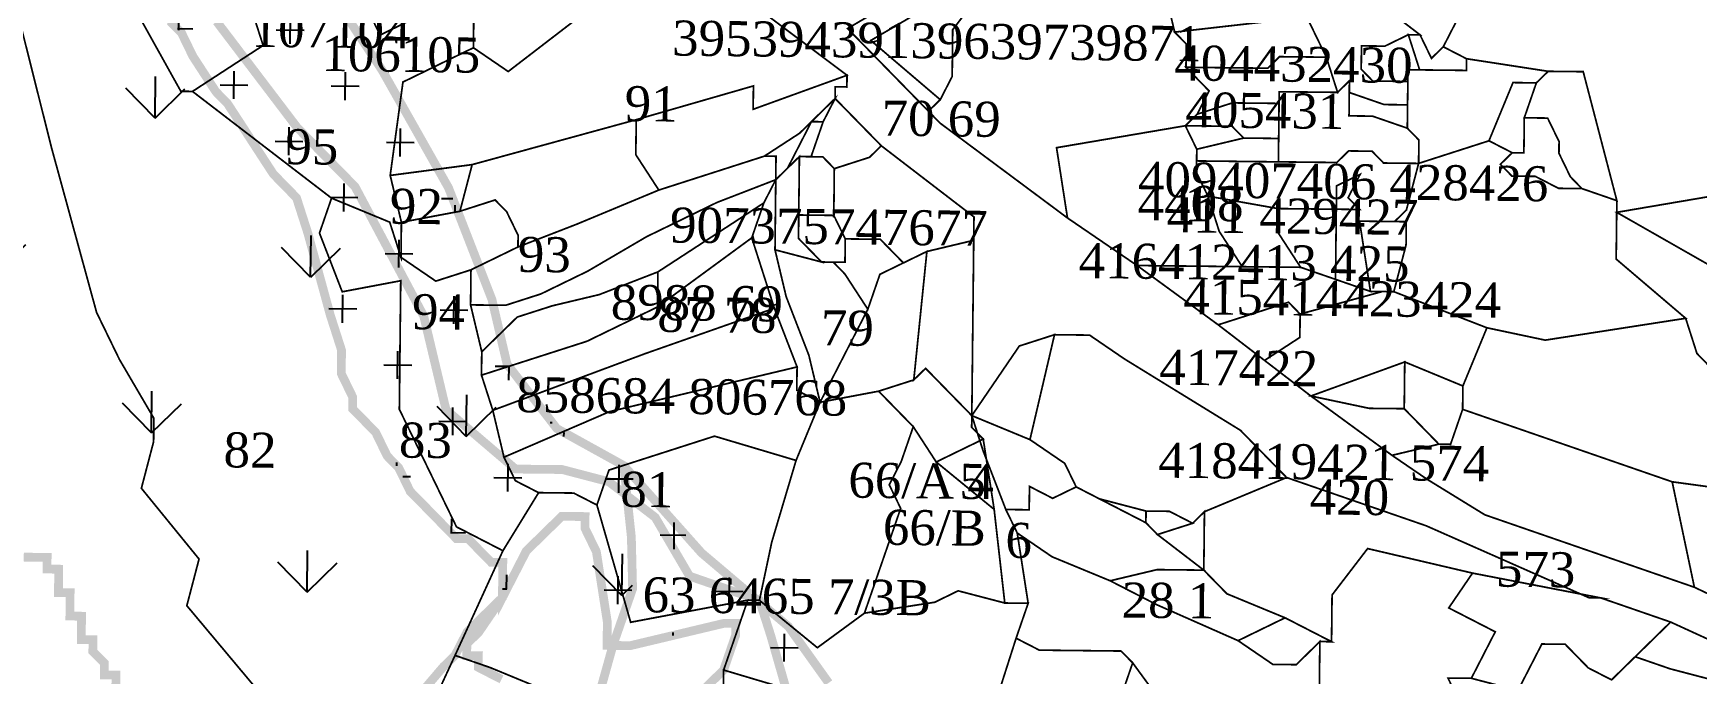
# Model space of a CAD drawing. Header units: metres. Extents: x 294533 to 301305, y 1963486 to 1977426.
# Drawn here: x 300050 to 300622, y 1967379 to 1967599 of the extents above; entities that cross this region are included whole.
import ezdxf

# ---------------------------------------------------------------- set-up
doc = ezdxf.new("R2010")
doc.units = ezdxf.units.M
for name, color, linetype in [('CRZ LINE FOR RIVER OR CREEK', 84, 'Continuous'), ('HAZARDS LINE', 1, 'Continuous'), ('HIGH TIDE LINE', 6, 'Continuous'), ('LOW TIDE LINE', 5, 'Continuous'), ('MANGROOVE', 112, 'Continuous'), ('NDZ-200M FROM CRZ', 30, 'Continuous'), ('SURVEY NO.', 7, 'Continuous'), ('SURVEY PLOT BOUNDARY', 35, 'Continuous')]:
    doc.layers.add(name, color=color, linetype=linetype)
doc.styles.get("Standard").update_dxf_attribs({"font": 'times.ttf'})

# ---------------------------------------------------------------- blocks, each defined once
blk = doc.blocks.new('45')
at = {"layer": 'MANGROOVE'}
h = blk.add_hatch(dxfattribs=at)
h.set_pattern_fill('GRASS', color=256, scale=3.014525, angle=-0.6324)
h.set_pattern_definition([(89.36762, (281684.086, 1962845.993), (-53.54155, 54.73668), [14.35667, -93.92815]), (44.3676, (281684.086, 1962845.99), (-53.54155, 54.73668), [14.35667, -62.21226]), (134.3676, (281684.086, 1962845.99), (-54.73668, -53.54155), [14.35667, -62.21226])])
h.paths.add_polyline_path([(299873.01, 1967926.57), (299899.32, 1967919.24), (299931.38, 1967910.85), (299953.29, 1967892.51), (299992.74, 1967825.75), (300014.27, 1967773.25), (300038.25, 1967760.93), (300078.08, 1967728.33), (300113.63, 1967671.66), (300169.78, 1967586.61), (300192.63, 1967546.17), (300207.57, 1967507.75), (300212.77, 1967485.53), (300229.9, 1967463.35), (300252.92, 1967450.62), (300255.53, 1967426.03), (300255.96, 1967408.27), (300249.18, 1967388.77), (300243.36, 1967367.93), (300236, 1967354.56), (300242.14, 1967342.1), (300280.66, 1967328.12), (300309.18, 1967315.06), (300328, 1967298.35), (300332.76, 1967278.06), (300335.23, 1967251.3), (300321.94, 1967201.15), (300299.18, 1967185.21), (300271.86, 1967180.84), (300215.44, 1967179.59), (300241.95, 1967154.58), (300256.81, 1967117.67), (300266.81, 1967092.33), (300260.63, 1967069.04), (300240.77, 1967048.09), (300216.5, 1967043.1), (300213.21, 1967043.45), (300166.47, 1967071.07), (300076.61, 1967175.81), (300040.48, 1967234.29), (299996.94, 1967295.07), (299945.31, 1967351.92), (299927.51, 1967370.7), (299905.39, 1967376.48), (299878.61, 1967367.88), (299861.78, 1967360.38), (299827, 1967356.74), (299791.4, 1967363.64), (299749.71, 1967379.6), (299728.32, 1967409.28), (299714.01, 1967463.18), (299712.46, 1967490.78), (299718.58, 1967511.79), (299724.33, 1967526.92), (299705.89, 1967542.62), (299701.48, 1967564.06), (299699.85, 1967588.4), (299718.55, 1967624.46), (299733.41, 1967635.66), (299755.33, 1967641.11), (299760.3, 1967641.05), (299752.55, 1967671.03), (299750.87, 1967715.38), (299750.53, 1967786.78), (299740.51, 1967845.22), (299734.62, 1967873.8), (299740.45, 1967896.67), (299756.45, 1967913.24), (299770.5, 1967921.14), (299817.5, 1967930.02), (299838.28, 1967929.79)])
at = {"layer": 'NDZ-200M FROM CRZ'}
h = blk.add_hatch(dxfattribs=at)
h.set_pattern_fill('CROSS', color=256, scale=3.014525, angle=-0.6324)
h.set_pattern_definition([(359.36762, (281684.086, 1962845.993), (19.352338, 18.929796), [9.571116, -28.71335]), (89.36762, (281688.818, 1962841.155), (-18.929796, 19.352338), [9.571116, -28.71335])])
h.paths.add_polyline_path([(299977.91, 1967391.76), (299930.04, 1967424.45), (299922, 1967424.54), (299909.99, 1967428.69), (299901.95, 1967428.78), (299897.93, 1967428.82), (299889.85, 1967424.89), (299861.73, 1967412.76), (299878.61, 1967367.88), (299905.39, 1967376.48), (299927.51, 1967370.7), (299945.31, 1967351.92), (299996.94, 1967295.07), (300040.48, 1967234.29), (300076.61, 1967175.81), (300166.47, 1967071.07), (300213.21, 1967043.45), (300255.36, 1967038.96), (300295.84, 1967023.42), (300337.62, 1967025.99), (300364.89, 1967030.47), (300390.11, 1967047.52), (300412.41, 1967065.37), (300439.87, 1967058.42), (300472.47, 1967044.61), (300541.73, 1967014.43), (300572.51, 1967008.32), (300592.77, 1967019.16), (300614.36, 1967030.95), (300661.8, 1967082.72), (300682.75, 1967107.3), (300689.04, 1967133.22), (300713.49, 1967154.22), (300727.1, 1967172.54), (300731.26, 1967185.29), (300723.32, 1967194.59), (300705.24, 1967194.79), (300670.94, 1967183.11), (300642.63, 1967167.35), (300622.14, 1967131.39), (300601.69, 1967099.46), (300571.28, 1967075.67), (300565.26, 1967075.74), (300553.29, 1967083.91), (300541.42, 1967102.83), (300526.98, 1967115.78), (300499.52, 1967128.73), (300472.41, 1967132.73), (300429.35, 1967143.57), (300389.36, 1967162.1), (300361.45, 1967182.51), (300360.97, 1967188.48), (300355.88, 1967210.57), (300343.88, 1967228.93), (300333.87, 1967232.84), (300333.98, 1967243.11), (300338.43, 1967272.23), (300334.56, 1967295.36), (300326.7, 1967311.53), (300319.77, 1967322.68), (300318.97, 1967339.76), (300323.39, 1967375.89), (300309.55, 1967395.28), (300279.67, 1967420.59), (300252.92, 1967450.62), (300229.9, 1967463.35), (300212.77, 1967485.53), (300207.57, 1967507.75), (300192.63, 1967546.17), (300169.78, 1967586.61), (300169.46, 1967587.09), (300113.63, 1967671.66), (300078.08, 1967728.33), (300038.25, 1967760.93), (300014.27, 1967773.25), (299992.74, 1967825.75), (299953.29, 1967892.51), (299931.38, 1967910.85), (299899.32, 1967919.24), (299869.27, 1967927.61), (299831.22, 1967940.09), (299817.36, 1967958.33), (299794.97, 1967989.18), (299761.76, 1968019.25), (299727.89, 1968045.75), (299675.78, 1968058.39), (299691.41, 1968018.01), (299699.27, 1968001.85), (299711.28, 1967997.69), (299719.27, 1967993.59), (299743.17, 1967973.22), (299759.02, 1967952.95), (299762.95, 1967944.86), (299762.9, 1967940.85), (299766.88, 1967936.78), (299770.9, 1967936.74), (299774.87, 1967932.67), (299774.83, 1967928.65), (299778.8, 1967924.59), (299778.71, 1967916.55), (299782.73, 1967916.51), (299782.69, 1967912.49), (299786.66, 1967908.42), (299790.64, 1967904.36), (299794.61, 1967900.3), (299798.63, 1967900.25), (299806.62, 1967896.14), (299810.6, 1967892.08), (299818.64, 1967891.99), (299822.65, 1967891.95), (299830.69, 1967891.86), (299834.71, 1967891.81), (299838.69, 1967887.75), (299842.7, 1967887.71), (299846.68, 1967883.64), (299850.65, 1967879.58), (299854.63, 1967875.51), (299854.58, 1967871.49), (299866.6, 1967867.34), (299878.61, 1967863.19), (299890.66, 1967863.06), (299902.81, 1967870.96), (299906.78, 1967866.9), (299910.8, 1967866.85), (299914.78, 1967862.79), (299914.73, 1967858.77), (299918.66, 1967850.69), (299926.43, 1967826.48), (299930.41, 1967822.42), (299938.36, 1967814.29), (299942.29, 1967806.21), (299950.28, 1967802.1), (299954.21, 1967794.02), (299958.1, 1967781.91), (299962.07, 1967777.85), (299961.98, 1967769.81), (299965.96, 1967765.75), (299965.82, 1967753.69), (299969.8, 1967749.62), (299973.73, 1967741.54), (299977.7, 1967737.48), (299977.66, 1967733.46), (299981.68, 1967733.41), (299985.65, 1967729.35), (299993.64, 1967725.24), (299997.66, 1967725.2), (300005.66, 1967721.09), (300009.68, 1967721.04), (300017.67, 1967716.94), (300021.6, 1967708.85), (300029.64, 1967708.76), (300033.57, 1967700.68), (300037.54, 1967696.62), (300041.52, 1967692.55), (300045.53, 1967692.51), (300053.44, 1967680.36), (300084.88, 1967615.7), (300092.78, 1967603.55), (300096.8, 1967603.5), (300100.78, 1967599.44), (300104.71, 1967591.36), (300112.61, 1967579.21), (300116.59, 1967575.15), (300132.4, 1967550.85), (300138.55, 1967544.56), (300140.34, 1967542.72), (300144.23, 1967530.62), (300151.96, 1967502.4), (300155.84, 1967490.29), (300155.75, 1967482.26), (300159.68, 1967474.17), (300159.64, 1967470.15), (300163.61, 1967466.09), (300167.59, 1967462.03), (300171.52, 1967453.94), (300175.49, 1967449.88), (300179.42, 1967441.79), (300183.4, 1967437.73), (300187.37, 1967433.67), (300191.35, 1967429.6), (300195.32, 1967425.54), (300199.34, 1967425.5), (300207.29, 1967417.37), (300211.31, 1967417.32), (300211.26, 1967413.3), (300211.18, 1967405.26), (300219.39, 1967421.25), (300227.52, 1967429.2), (300231.58, 1967433.18), (300235.6, 1967433.13), (300239.62, 1967433.09), (300239.57, 1967429.07), (300243.5, 1967420.99), (300247.26, 1967396.83), (300247.21, 1967392.81), (300247.17, 1967388.79), (300251.19, 1967388.74), (300255.2, 1967388.7), (300271.32, 1967392.54), (300287.44, 1967396.38), (300291.46, 1967396.34), (300291.42, 1967392.32), (300287.27, 1967380.31), (300279.14, 1967372.35), (300275.08, 1967368.38), (300275.03, 1967364.36), (300279.05, 1967364.32), (300283.07, 1967364.27), (300283.03, 1967360.25), (300278.87, 1967348.24), (300282.63, 1967324.08), (300290.31, 1967291.83), (300290.22, 1967283.79), (300290.18, 1967279.77), (300290, 1967263.7), (300285.8, 1967247.66), (300281.61, 1967231.63), (300281.56, 1967227.61), (300285.58, 1967227.57), (300289.56, 1967223.5), (300305.5, 1967211.27), (300325.46, 1967198.99), (300321.35, 1967190.99), (300325.33, 1967186.93), (300329.3, 1967182.86), (300325.28, 1967182.91), (300325.24, 1967178.89), (300325.19, 1967174.87), (300325.15, 1967170.85), (300329.12, 1967166.79), (300329.03, 1967158.75), (300328.99, 1967154.73), (300332.96, 1967150.66), (300332.92, 1967146.64), (300336.89, 1967142.58), (300340.87, 1967138.52), (300356.81, 1967126.28), (300360.74, 1967118.2), (300372.71, 1967110.03), (300376.73, 1967109.98), (300384.76, 1967109.89), (300392.85, 1967113.82), (300396.91, 1967117.8), (300404.95, 1967117.71), (300417, 1967117.58), (300425.04, 1967117.49), (300441.12, 1967117.31), (300457.15, 1967113.11), (300473.13, 1967104.9), (300485.19, 1967104.76), (300497.2, 1967100.61), (300509.21, 1967096.46), (300513.19, 1967092.4), (300521.23, 1967092.31), (300521.18, 1967088.29), (300529.09, 1967076.14), (300533.11, 1967076.1), (300537.08, 1967072.03), (300541.05, 1967067.97), (300541.01, 1967063.95), (300540.97, 1967059.93), (300544.94, 1967055.87), (300548.96, 1967055.82), (300552.93, 1967051.76), (300564.99, 1967051.62), (300569.05, 1967055.6), (300573.07, 1967055.55), (300581.15, 1967059.49), (300593.3, 1967067.39), (300605.49, 1967079.32), (300613.66, 1967091.29), (300621.79, 1967099.24), (300629.87, 1967103.17), (300629.91, 1967107.19), (300638.08, 1967119.16), (300646.3, 1967135.15), (300650.41, 1967143.14), (300654.51, 1967151.13), (300666.7, 1967163.06), (300682.91, 1967174.94), (300695.01, 1967178.83), (300699.08, 1967182.8), (300715.2, 1967186.64), (300719.21, 1967186.6), (300723.19, 1967182.54), (300723.14, 1967178.52), (300719.08, 1967174.54), (300690.82, 1967162.79), (300674.61, 1967150.91), (300666.35, 1967130.9), (300658.13, 1967114.92), (300654.03, 1967106.92), (300649.96, 1967102.95), (300645.9, 1967098.97), (300641.84, 1967095), (300621.48, 1967071.1), (300617.41, 1967067.13), (300613.35, 1967063.15), (300609.24, 1967055.16), (300601.16, 1967051.22), (300593.03, 1967043.27), (300584.95, 1967039.34), (300580.89, 1967035.37), (300572.85, 1967035.46), (300568.79, 1967031.48), (300564.72, 1967027.51), (300560.71, 1967027.55), (300556.73, 1967031.62), (300548.69, 1967031.7), (300544.72, 1967035.77), (300536.73, 1967039.88), (300532.71, 1967039.92), (300524.76, 1967048.05), (300520.83, 1967056.13), (300512.88, 1967064.26), (300496.85, 1967068.46), (300488.85, 1967072.56), (300472.82, 1967076.76), (300464.83, 1967080.87), (300452.82, 1967085.02), (300444.82, 1967089.13), (300440.85, 1967093.19), (300436.83, 1967093.24), (300428.79, 1967093.33), (300420.76, 1967093.42), (300416.74, 1967093.46), (300412.72, 1967093.5), (300408.7, 1967093.55), (300400.66, 1967093.64), (300396.6, 1967089.66), (300392.58, 1967089.71), (300388.52, 1967085.73), (300384.45, 1967081.76), (300380.44, 1967081.8), (300376.42, 1967081.84), (300352.26, 1967078.09), (300336.14, 1967074.25), (300324.08, 1967074.38), (300311.98, 1967070.5), (300303.94, 1967070.59), (300299.88, 1967066.61), (300291.89, 1967070.72), (300287.87, 1967070.76), (300279.83, 1967070.85), (300275.81, 1967070.9), (300271.84, 1967074.96), (300255.76, 1967075.14), (300243.71, 1967075.27), (300235.67, 1967075.36), (300227.63, 1967075.45), (300223.61, 1967075.49), (300219.59, 1967075.54), (300219.64, 1967079.56), (300223.66, 1967079.51), (300227.72, 1967083.49), (300219.73, 1967087.59), (300219.68, 1967083.57), (300211.69, 1967087.68), (300207.71, 1967091.75), (300207.76, 1967095.77), (300203.74, 1967095.81), (300203.78, 1967099.83), (300152.07, 1967148.64), (300148.1, 1967152.7), (300132.29, 1967177), (300128.36, 1967185.08), (300116.48, 1967201.29), (300116.52, 1967205.31), (300116.57, 1967209.33), (300112.55, 1967209.38), (300092.85, 1967245.77), (300092.9, 1967249.79), (300088.88, 1967249.84), (300084.91, 1967253.9), (300080.98, 1967261.98), (300077.05, 1967270.07), (300065.17, 1967286.28), (300065.21, 1967290.3), (300057.31, 1967302.44), (300053.33, 1967306.51), (300041.45, 1967322.72), (300033.55, 1967334.87), (299997.78, 1967371.44)])
at = {"layer": 'CRZ LINE FOR RIVER OR CREEK', "ltscale": 0.1, "const_width": 3.01, "flags": 128}
blk.add_lwpolyline([(300113.63, 1967671.66), (300169.78, 1967586.61), (300192.63, 1967546.17), (300207.57, 1967507.75), (300212.77, 1967485.53), (300229.9, 1967463.35), (300252.92, 1967450.62), (300279.67, 1967420.59), (300309.55, 1967395.28), (300323.39, 1967375.89)], dxfattribs=at)
at = {"layer": 'HAZARDS LINE', "const_width": 3.01}
blk.add_lwpolyline([(300112.88, 1967603.33), (300140.61, 1967566.84), (300160.48, 1967546.52), (300184.11, 1967502.04), (300191.79, 1967469.8), (300215.68, 1967449.43), (300231.76, 1967449.26), (300247.79, 1967445.06), (300263.73, 1967432.82), (300275.56, 1967412.59), (300299.59, 1967404.29), (300303.47, 1967392.19), (300315.09, 1967351.86), (300330.85, 1967323.54), (300346.84, 1967315.33), (300394.93, 1967302.74), (300454.9, 1967273.94), (300474.6, 1967237.54), (300474.29, 1967209.4), (300506.22, 1967188.95), (300554.53, 1967196.46), (300594.72, 1967196.01), (300626.78, 1967187.62)], dxfattribs=at)
at = {"layer": 'HIGH TIDE LINE', "const_width": 3.01}
for points in [[(300279.14, 1967372.35), (300287.27, 1967380.31), (300291.42, 1967392.32), (300291.46, 1967396.34), (300287.44, 1967396.38), (300271.32, 1967392.54), (300255.2, 1967388.7), (300251.19, 1967388.74), (300247.17, 1967388.79), (300247.21, 1967392.81), (300247.26, 1967396.83), (300243.5, 1967420.99), (300239.57, 1967429.07), (300239.62, 1967433.09), (300235.6, 1967433.13), (300231.58, 1967433.18), (300227.52, 1967429.2), (300219.39, 1967421.25), (300211.18, 1967405.26), (300203, 1967393.29), (300198.94, 1967389.32), (300198.9, 1967385.3), (300202.92, 1967385.26), (300202.87, 1967381.24), (300210.86, 1967377.13)], [(300170.45, 1967357.47), (300190.81, 1967381.37), (300194.88, 1967385.34), (300198.99, 1967393.34), (300207.11, 1967401.29), (300211.18, 1967405.26), (300211.26, 1967413.3), (300211.31, 1967417.32), (300207.29, 1967417.37), (300199.34, 1967425.5), (300195.32, 1967425.54), (300191.35, 1967429.6), (300187.37, 1967433.67), (300183.4, 1967437.73), (300179.42, 1967441.79), (300175.49, 1967449.88), (300171.52, 1967453.94), (300167.59, 1967462.03), (300163.61, 1967466.09), (300159.64, 1967470.15), (300159.68, 1967474.17), (300155.75, 1967482.26), (300155.84, 1967490.29), (300151.96, 1967502.4), (300144.23, 1967530.62), (300140.34, 1967542.72), (300132.4, 1967550.85), (300116.59, 1967575.15), (300112.61, 1967579.21), (300104.71, 1967591.36), (300100.78, 1967599.44), (300096.8, 1967603.5)]]:
    blk.add_lwpolyline(points, dxfattribs=at)
at = {"layer": 'LOW TIDE LINE', "lineweight": 18, "const_width": 3.01}
blk.add_lwpolyline([(300078.2, 1967374.57), (300078.24, 1967378.59), (300074.22, 1967378.64), (300074.27, 1967382.66), (300070.29, 1967386.72), (300070.34, 1967390.74), (300066.32, 1967390.78), (300066.36, 1967394.8), (300066.41, 1967398.82), (300062.39, 1967398.87), (300062.43, 1967402.89), (300062.48, 1967406.91), (300058.46, 1967406.95), (300058.5, 1967410.97), (300058.55, 1967414.99), (300054.53, 1967415.03), (300054.57, 1967419.05), (300050.56, 1967419.1), (300046.54, 1967419.14)], dxfattribs=at)
at = {"layer": 'MANGROOVE', "const_width": 3.01, "flags": 128}
blk.add_lwpolyline([(300113.63, 1967671.66), (300169.78, 1967586.61), (300192.63, 1967546.17), (300207.57, 1967507.75), (300212.77, 1967485.53), (300229.9, 1967463.35), (300252.92, 1967450.62), (300255.53, 1967426.03), (300255.96, 1967408.27), (300249.18, 1967388.77), (300243.36, 1967367.93)], dxfattribs=at)
at = {"layer": 'NDZ-200M FROM CRZ', "const_width": 3.01, "flags": 128}
for points in [[(300323.39, 1967375.89), (300309.55, 1967395.28), (300279.67, 1967420.59), (300252.92, 1967450.62), (300229.9, 1967463.35), (300212.77, 1967485.53), (300207.57, 1967507.75), (300192.63, 1967546.17), (300169.78, 1967586.61), (300169.46, 1967587.09), (300113.63, 1967671.66)], [(300096.8, 1967603.5), (300100.78, 1967599.44), (300104.71, 1967591.36), (300112.61, 1967579.21), (300116.59, 1967575.15), (300132.4, 1967550.85), (300138.55, 1967544.56), (300140.34, 1967542.72), (300144.23, 1967530.62), (300151.96, 1967502.4), (300155.84, 1967490.29), (300155.75, 1967482.26), (300159.68, 1967474.17), (300159.64, 1967470.15), (300163.61, 1967466.09), (300167.59, 1967462.03), (300171.52, 1967453.94), (300175.49, 1967449.88), (300179.42, 1967441.79), (300183.4, 1967437.73), (300187.37, 1967433.67), (300191.35, 1967429.6), (300195.32, 1967425.54), (300199.34, 1967425.5), (300207.29, 1967417.37), (300211.31, 1967417.32), (300211.26, 1967413.3), (300211.18, 1967405.26), (300219.39, 1967421.25), (300227.52, 1967429.2), (300231.58, 1967433.18), (300235.6, 1967433.13), (300239.62, 1967433.09), (300239.57, 1967429.07), (300243.5, 1967420.99), (300247.26, 1967396.83), (300247.21, 1967392.81), (300247.17, 1967388.79), (300251.19, 1967388.74), (300255.2, 1967388.7), (300271.32, 1967392.54), (300287.44, 1967396.38), (300291.46, 1967396.34), (300291.42, 1967392.32), (300287.27, 1967380.31), (300279.14, 1967372.35)]]:
    blk.add_lwpolyline(points, dxfattribs=at)
at = {"layer": 'SURVEY PLOT BOUNDARY', "lineweight": 18, "const_width": 0.603}
for points in [[(300329.89, 1967600.93), (300357.72, 1967572.49), (300361.69, 1967568.42), (300405.54, 1967535.78), (300429.48, 1967519.43), (300457.39, 1967499.03), (300473.33, 1967486.79), (300489.27, 1967474.55), (300517.18, 1967454.15), (300529.15, 1967445.97), (300549.11, 1967433.69), (300621.18, 1967408.78), (300673.16, 1967384.09)], [(300649, 1967380.33), (300613.01, 1967396.81), (300588.99, 1967405.11), (300584.97, 1967405.16), (300528.97, 1967429.9), (300480.92, 1967446.51), (300465.03, 1967462.76), (300425.1, 1967487.32), (300413.14, 1967495.49), (300401.08, 1967495.63), (300388.98, 1967491.74), (300372.64, 1967467.8), (300372.86, 1967487.9), (300372.9, 1967491.92), (300373.17, 1967516.04), (300373.3, 1967528.09), (300373.39, 1967536.13), (300341.51, 1967560.6), (300325.61, 1967576.86), (300325.65, 1967580.88), (300329.67, 1967580.83), (300329.72, 1967584.85), (300269.92, 1967629.73)], [(300036.88, 1967636.33), (300056.13, 1967559.73), (300071.58, 1967503.28), (300079.44, 1967487.12), (300091.28, 1967466.89), (300091.19, 1967458.85), (300086.99, 1967442.81), (300106.82, 1967418.48), (300102.62, 1967402.44), (300126.42, 1967374.04)], [(300638.77, 1967545.26), (300594.47, 1967537.71), (300594.52, 1967541.73), (300582.95, 1967586.08), (300570.89, 1967586.21), (300542.8, 1967590.54), (300534.81, 1967594.65), (300538.92, 1967602.64), (300551.2, 1967622.61), (300567.72, 1967662.63), (300591.92, 1967670.4), (300584.28, 1967706.66), (300632.5, 1967706.13)], [(300084.79, 1967607.66), (300100.56, 1967579.34), (300104.57, 1967579.3), (300152.4, 1967542.59), (300148.25, 1967530.58), (300156.07, 1967510.39), (300176.2, 1967514.19), (300175.72, 1967469.98), (300195.37, 1967429.56), (300203.36, 1967425.45), (300211.35, 1967421.34), (300194.88, 1967385.34), (300157.82, 1967305.35), (300130.04, 1967337.82), (300126.42, 1967374.04), (300102.62, 1967402.44), (300106.82, 1967418.48), (300086.99, 1967442.81), (300091.19, 1967458.85), (300091.28, 1967466.89), (300079.44, 1967487.12), (300071.58, 1967503.28), (300056.13, 1967559.73), (300036.88, 1967636.33)]]:
    blk.add_lwpolyline(points, dxfattribs=at)
for points in [[(300069.51, 1967680.18), (300113.9, 1967695.77), (300121.8, 1967683.63), (300137.52, 1967651.29), (300153.69, 1967659.16), (300153.73, 1967663.18), (300157.62, 1967651.07), (300141.45, 1967643.21), (300145.3, 1967627.09), (300145.21, 1967619.05), (300124.98, 1967607.21), (300128.87, 1967595.11), (300104.57, 1967579.3), (300100.56, 1967579.34), (300084.79, 1967607.66), (300065.1, 1967644.05), (300061.3, 1967664.2), (300065.45, 1967676.21)], [(300567.72, 1967662.63), (300551.2, 1967622.61), (300538.92, 1967602.64), (300534.81, 1967594.65), (300530.75, 1967590.67), (300526.82, 1967598.76), (300510.87, 1967610.99), (300519.05, 1967622.96), (300503.19, 1967643.24), (300499.26, 1967651.32), (300499.31, 1967655.34), (300499.53, 1967675.44), (300519.53, 1967667.18), (300539.54, 1967658.92)], [(300269.92, 1967629.73), (300213.17, 1967586.14), (300201.2, 1967594.31), (300201.43, 1967614.41), (300201.51, 1967622.45), (300197.58, 1967630.53), (300193.65, 1967638.61), (300201.74, 1967642.55), (300209.82, 1967646.48), (300234.06, 1967658.27)], [(300486.89, 1967623.32), (300503.19, 1967643.24), (300519.05, 1967622.96), (300510.87, 1967610.99), (300526.82, 1967598.76), (300522.8, 1967598.8), (300514.72, 1967594.87), (300506.68, 1967594.96), (300506.63, 1967590.94), (300506.59, 1967586.92), (300510.56, 1967582.86), (300522.62, 1967582.72), (300522.67, 1967586.74), (300522.53, 1967574.69), (300514.49, 1967574.77), (300502.48, 1967578.93), (300502.53, 1967582.95), (300498.46, 1967578.97), (300494.58, 1967591.07), (300486.72, 1967607.24), (300494.8, 1967611.17)], [(300177.4, 1967622.71), (300181.33, 1967614.63), (300181.29, 1967610.61), (300185.26, 1967606.55), (300169.1, 1967598.69), (300165.17, 1967606.77), (300165.3, 1967618.83), (300161.41, 1967630.93), (300173.38, 1967622.76)], [(300269.92, 1967629.73), (300329.72, 1967584.85), (300297.43, 1967573.15), (300297.52, 1967581.19), (300257.2, 1967569.57), (300200.76, 1967554.12), (300172.58, 1967550.41), (300176.96, 1967582.52), (300201.2, 1967594.31), (300213.17, 1967586.14)], [(300181.29, 1967610.61), (300201.43, 1967614.41), (300201.2, 1967594.31), (300176.96, 1967582.52), (300172.58, 1967550.41), (300176.43, 1967534.29), (300176.29, 1967522.23), (300172.41, 1967534.33), (300152.4, 1967542.59), (300104.57, 1967579.3), (300128.87, 1967595.11), (300124.98, 1967607.21), (300145.21, 1967619.05), (300149.18, 1967614.99), (300157.31, 1967622.94), (300165.21, 1967610.79), (300165.17, 1967606.77), (300169.1, 1967598.69), (300185.26, 1967606.55)], [(300438.58, 1967615.81), (300442.42, 1967599.69), (300446.4, 1967595.63), (300446.31, 1967587.59), (300454.26, 1967579.46), (300450.15, 1967571.46), (300446.09, 1967567.49), (300401.79, 1967559.94), (300405.54, 1967535.78), (300361.69, 1967568.42), (300357.72, 1967572.49), (300361.78, 1967576.46), (300365.89, 1967584.45), (300365.98, 1967592.49), (300366.06, 1967600.53), (300378.3, 1967616.48), (300386.29, 1967612.37), (300394.28, 1967608.26), (300426.57, 1967619.96)], [(300378.3, 1967616.48), (300366.06, 1967600.53), (300365.98, 1967592.49), (300365.89, 1967584.45), (300361.78, 1967576.46), (300337.89, 1967596.82), (300358.12, 1967608.66), (300362.13, 1967608.62)], [(300361.78, 1967576.46), (300357.72, 1967572.49), (300329.89, 1967600.93), (300350.12, 1967612.77), (300358.12, 1967608.66), (300337.89, 1967596.82)], [(300442.42, 1967599.69), (300474.62, 1967603.35), (300486.72, 1967607.24), (300494.58, 1967591.07), (300478.5, 1967591.25), (300474.44, 1967587.28), (300446.31, 1967587.59), (300446.4, 1967595.63)], [(300522.8, 1967598.8), (300526.68, 1967586.7), (300522.67, 1967586.74), (300522.62, 1967582.72), (300510.56, 1967582.86), (300506.59, 1967586.92), (300506.63, 1967590.94), (300506.68, 1967594.96), (300514.72, 1967594.87)], [(300522.8, 1967598.8), (300526.82, 1967598.76), (300530.75, 1967590.67), (300534.81, 1967594.65), (300542.8, 1967590.54), (300542.76, 1967586.52), (300526.68, 1967586.7)], [(300446.31, 1967587.59), (300474.44, 1967587.28), (300478.5, 1967591.25), (300494.58, 1967591.07), (300498.46, 1967578.97), (300478.37, 1967579.19), (300478.32, 1967575.17), (300462.25, 1967575.35), (300450.15, 1967571.46), (300454.26, 1967579.46)], [(300570.89, 1967586.21), (300566.83, 1967582.24), (300558.79, 1967582.33), (300550.53, 1967562.32), (300526.33, 1967554.54), (300526.42, 1967562.58), (300522.44, 1967566.65), (300522.53, 1967574.69), (300522.67, 1967586.74), (300526.68, 1967586.7), (300542.76, 1967586.52), (300542.8, 1967590.54)], [(300325.61, 1967576.86), (300313.42, 1967564.93), (300301.27, 1967557.03), (300289.17, 1967553.14), (300264.97, 1967545.37), (300257.07, 1967557.52), (300257.2, 1967569.57), (300297.52, 1967581.19), (300297.43, 1967573.15), (300329.72, 1967584.85), (300329.67, 1967580.83), (300325.65, 1967580.88)], [(300566.83, 1967582.24), (300570.89, 1967586.21), (300582.95, 1967586.08), (300594.52, 1967541.73), (300582.5, 1967545.88), (300578.53, 1967549.95), (300574.6, 1967558.03), (300574.64, 1967562.05), (300570.71, 1967570.13), (300562.68, 1967570.22)], [(300498.46, 1967578.97), (300502.53, 1967582.95), (300502.48, 1967578.93), (300502.39, 1967570.89), (300510.43, 1967570.8), (300522.44, 1967566.65), (300526.42, 1967562.58), (300526.33, 1967554.54), (300514.27, 1967554.68), (300510.3, 1967558.74), (300502.26, 1967558.83), (300498.2, 1967554.85), (300478.1, 1967555.08), (300478.19, 1967563.12), (300478.24, 1967567.13), (300478.32, 1967575.17), (300478.37, 1967579.19)], [(300502.48, 1967578.93), (300514.49, 1967574.77), (300522.53, 1967574.69), (300522.44, 1967566.65), (300510.43, 1967570.8), (300502.39, 1967570.89)], [(300562.68, 1967570.22), (300562.54, 1967558.16), (300558.52, 1967558.21), (300550.53, 1967562.32), (300558.79, 1967582.33), (300566.83, 1967582.24)], [(300316.6, 1967488.52), (300320.44, 1967472.4), (300312.44, 1967476.51), (300312.53, 1967484.54), (300304.72, 1967504.73), (300296.95, 1967528.94), (300301.1, 1967540.95), (300305.21, 1967548.94), (300305.29, 1967556.98), (300301.27, 1967557.03), (300313.42, 1967564.93), (300325.61, 1967576.86), (300317.48, 1967568.91), (300313.38, 1967560.91), (300309.27, 1967552.92), (300305.21, 1967548.94), (300304.94, 1967524.83), (300308.78, 1967508.71)], [(300321.5, 1967568.86), (300317.48, 1967568.91), (300325.61, 1967576.86)], [(300337.44, 1967556.63), (300325.34, 1967552.74), (300321.37, 1967556.81), (300317.35, 1967556.85), (300321.5, 1967568.86), (300325.61, 1967576.86), (300341.51, 1967560.6)], [(300462.25, 1967575.35), (300462.16, 1967567.31), (300446.09, 1967567.49), (300450.15, 1967571.46)], [(300478.32, 1967575.17), (300478.24, 1967567.13), (300478.19, 1967563.12), (300466.14, 1967563.25), (300462.16, 1967567.31), (300462.25, 1967575.35)], [(300264.97, 1967545.37), (300236.71, 1967533.62), (300216.52, 1967525.8), (300216.57, 1967529.82), (300212.64, 1967537.91), (300208.66, 1967541.97), (300196.56, 1967538.08), (300200.76, 1967554.12), (300257.2, 1967569.57), (300257.07, 1967557.52)], [(300313.38, 1967560.91), (300317.48, 1967568.91), (300321.5, 1967568.86), (300317.35, 1967556.85), (300313.33, 1967556.9), (300305.21, 1967548.94), (300309.27, 1967552.92)], [(300465.65, 1967519.03), (300429.48, 1967519.43), (300405.54, 1967535.78), (300401.79, 1967559.94), (300446.09, 1967567.49), (300450.02, 1967559.41), (300449.97, 1967555.39), (300449.93, 1967551.37), (300453.86, 1967543.28), (300457.74, 1967531.18)], [(300446.09, 1967567.49), (300462.16, 1967567.31), (300466.14, 1967563.25), (300450.02, 1967559.41)], [(300558.52, 1967558.21), (300562.54, 1967558.16), (300562.68, 1967570.22), (300570.71, 1967570.13), (300574.64, 1967562.05), (300574.6, 1967558.03), (300578.53, 1967549.95), (300582.5, 1967545.88), (300574.47, 1967545.97), (300566.47, 1967550.08), (300558.44, 1967550.17), (300554.46, 1967554.23)], [(300767.19, 1967527.77), (300763, 1967511.73), (300758.84, 1967499.72), (300750.54, 1967475.69), (300682.49, 1967500.56), (300630.42, 1967517.22), (300594.47, 1967537.71), (300638.77, 1967545.26), (300683.06, 1967552.81), (300691.28, 1967568.8), (300727.09, 1967536.25)], [(300466.14, 1967563.25), (300478.19, 1967563.12), (300478.1, 1967555.08), (300449.97, 1967555.39), (300450.02, 1967559.41)], [(300550.53, 1967562.32), (300558.52, 1967558.21), (300554.46, 1967554.23), (300558.44, 1967550.17), (300566.47, 1967550.08), (300574.47, 1967545.97), (300582.5, 1967545.88), (300594.52, 1967541.73), (300594.47, 1967537.71), (300594.29, 1967521.63), (300618.19, 1967501.27), (300569.87, 1967493.76), (300549.82, 1967498.01), (300517.8, 1967510.42), (300522, 1967526.45), (300522.09, 1967534.49), (300518.07, 1967534.54), (300522.13, 1967538.51), (300526.33, 1967554.54)], [(300212.28, 1967505.75), (300200.23, 1967505.88), (300200.36, 1967517.94), (300216.52, 1967525.8), (300236.71, 1967533.62), (300264.97, 1967545.37), (300289.17, 1967553.14), (300301.27, 1967557.03), (300305.29, 1967556.98), (300305.21, 1967548.94), (300285.02, 1967541.13), (300260.78, 1967529.34), (300240.55, 1967517.5), (300224.39, 1967509.64)], [(300305.21, 1967548.94), (300313.33, 1967556.9), (300313.24, 1967548.86), (300313.11, 1967536.8), (300313.02, 1967528.76), (300320.97, 1967520.63), (300304.94, 1967524.83)], [(300313.33, 1967556.9), (300317.35, 1967556.85), (300321.37, 1967556.81), (300325.34, 1967552.74), (300325.17, 1967536.66), (300313.11, 1967536.8), (300313.24, 1967548.86)], [(300373.39, 1967536.13), (300373.3, 1967528.09), (300357.18, 1967524.25), (300349.1, 1967520.32), (300341.15, 1967528.45), (300329.1, 1967528.58), (300325.17, 1967536.66), (300325.34, 1967552.74), (300337.44, 1967556.63), (300341.51, 1967560.6)], [(300478.1, 1967555.08), (300498.2, 1967554.85), (300502.26, 1967558.83), (300510.3, 1967558.74), (300514.27, 1967554.68), (300526.33, 1967554.54), (300522.13, 1967538.51), (300518.07, 1967534.54), (300506.01, 1967534.67), (300509.77, 1967510.51), (300497.75, 1967514.66), (300498.02, 1967538.78), (300506.06, 1967538.69), (300502.08, 1967542.75), (300506.19, 1967550.75), (300498.11, 1967546.82), (300498.02, 1967538.78), (300477.93, 1967539), (300453.86, 1967543.28), (300449.93, 1967551.37), (300449.97, 1967555.39)], [(300172.58, 1967550.41), (300200.76, 1967554.12), (300196.56, 1967538.08), (300176.43, 1967534.29)], [(300498.02, 1967538.78), (300498.11, 1967546.82), (300506.19, 1967550.75), (300502.08, 1967542.75), (300506.06, 1967538.69)], [(300301.1, 1967540.95), (300264.66, 1967517.23), (300244.48, 1967509.42), (300228.36, 1967505.57), (300216.26, 1967501.69), (300204.07, 1967489.76), (300200.23, 1967505.88), (300212.28, 1967505.75), (300224.39, 1967509.64), (300240.55, 1967517.5), (300260.78, 1967529.34), (300285.02, 1967541.13), (300305.21, 1967548.94)], [(300200.36, 1967517.94), (300200.23, 1967505.88), (300204.07, 1967489.76), (300203.98, 1967481.72), (300207.87, 1967469.62), (300211.71, 1967453.5), (300215.64, 1967445.41), (300223.63, 1967441.31), (300211.35, 1967421.34), (300203.36, 1967425.45), (300195.37, 1967429.56), (300175.72, 1967469.98), (300176.2, 1967514.19), (300156.07, 1967510.39), (300148.25, 1967530.58), (300152.4, 1967542.59), (300172.41, 1967534.33), (300176.29, 1967522.23), (300188.26, 1967514.06)], [(300176.43, 1967534.29), (300196.56, 1967538.08), (300208.66, 1967541.97), (300212.64, 1967537.91), (300216.57, 1967529.82), (300216.52, 1967525.8), (300200.36, 1967517.94), (300188.26, 1967514.06), (300176.29, 1967522.23)], [(300264.66, 1967517.23), (300301.1, 1967540.95), (300296.95, 1967528.94), (300264.53, 1967505.17), (300264.62, 1967513.21)], [(300477.93, 1967539), (300477.84, 1967530.96), (300485.74, 1967518.81), (300465.65, 1967519.03), (300457.74, 1967531.18), (300453.86, 1967543.28)], [(300498.02, 1967538.78), (300497.75, 1967514.66), (300485.74, 1967518.81), (300477.84, 1967530.96), (300477.93, 1967539)], [(300325.17, 1967536.66), (300329.1, 1967528.58), (300329.01, 1967520.54), (300324.99, 1967520.59), (300320.97, 1967520.63), (300313.02, 1967528.76), (300313.11, 1967536.8)], [(300509.77, 1967510.51), (300506.01, 1967534.67), (300518.07, 1967534.54), (300522.09, 1967534.49), (300522, 1967526.45), (300517.8, 1967510.42), (300513.78, 1967510.46)], [(300750.54, 1967475.69), (300750.45, 1967467.65), (300746.21, 1967447.6), (300662.08, 1967472.65), (300657.89, 1967456.61), (300653.91, 1967460.68), (300633.99, 1967476.98), (300622.07, 1967489.17), (300618.19, 1967501.27), (300594.29, 1967521.63), (300594.47, 1967537.71), (300630.42, 1967517.22), (300682.49, 1967500.56)], [(300264.53, 1967505.17), (300296.95, 1967528.94), (300304.72, 1967504.73), (300260.33, 1967489.14), (300207.87, 1967469.62), (300203.98, 1967481.72), (300216.08, 1967485.61), (300240.28, 1967493.38)], [(300329.1, 1967528.58), (300341.15, 1967528.45), (300349.1, 1967520.32), (300341.02, 1967516.39), (300336.87, 1967504.38), (300328.96, 1967516.52), (300324.99, 1967520.59), (300329.01, 1967520.54)], [(300372.86, 1967487.9), (300372.64, 1967467.8), (300356.74, 1967484.06), (300352.68, 1967480.08), (300357.18, 1967524.25), (300373.3, 1967528.09), (300373.17, 1967516.04), (300372.9, 1967491.92)], [(300320.97, 1967520.63), (300324.99, 1967520.59), (300328.96, 1967516.52), (300336.87, 1967504.38), (300320.44, 1967472.4), (300316.6, 1967488.52), (300308.78, 1967508.71), (300304.94, 1967524.83)], [(300357.18, 1967524.25), (300352.68, 1967480.08), (300340.58, 1967476.2), (300320.44, 1967472.4), (300336.87, 1967504.38), (300341.02, 1967516.39), (300349.1, 1967520.32)], [(300264.66, 1967517.23), (300264.62, 1967513.21), (300264.53, 1967505.17), (300240.28, 1967493.38), (300216.08, 1967485.61), (300203.98, 1967481.72), (300204.07, 1967489.76), (300216.26, 1967501.69), (300228.36, 1967505.57), (300244.48, 1967509.42)], [(300513.78, 1967510.46), (300485.56, 1967502.73), (300481.59, 1967506.8), (300457.39, 1967499.03), (300429.48, 1967519.43), (300465.65, 1967519.03), (300485.74, 1967518.81), (300497.75, 1967514.66), (300509.77, 1967510.51)], [(300549.82, 1967498.01), (300541.56, 1967478), (300521.56, 1967486.26), (300489.27, 1967474.55), (300473.33, 1967486.79), (300485.48, 1967494.7), (300485.56, 1967502.73), (300513.78, 1967510.46), (300517.8, 1967510.42)], [(300207.87, 1967469.62), (300260.33, 1967489.14), (300304.72, 1967504.73), (300312.53, 1967484.54), (300248.05, 1967469.18), (300211.71, 1967453.5)], [(300485.48, 1967494.7), (300473.33, 1967486.79), (300457.39, 1967499.03), (300481.59, 1967506.8), (300485.56, 1967502.73)], [(300549.82, 1967498.01), (300569.87, 1967493.76), (300618.19, 1967501.27), (300622.07, 1967489.17), (300633.99, 1967476.98), (300653.91, 1967460.68), (300657.89, 1967456.61), (300669.81, 1967444.42), (300645.65, 1967440.67), (300613.55, 1967445.04), (300541.47, 1967469.96), (300541.56, 1967478)], [(300401.08, 1967495.63), (300392.64, 1967459.54), (300372.64, 1967467.8), (300388.98, 1967491.74)], [(300452.66, 1967434.76), (300448.6, 1967430.78), (300440.6, 1967434.89), (300432.57, 1967434.98), (300416.53, 1967439.18), (300408.54, 1967443.29), (300404.61, 1967451.37), (300392.64, 1967459.54), (300401.08, 1967495.63), (300413.14, 1967495.49), (300425.1, 1967487.32), (300465.03, 1967462.76), (300480.92, 1967446.51)], [(300320.44, 1967472.4), (300312.18, 1967452.39), (300284.13, 1967460.74), (300247.83, 1967449.08), (300243.68, 1967437.07), (300235.69, 1967441.17), (300223.63, 1967441.31), (300215.64, 1967445.41), (300211.71, 1967453.5), (300248.05, 1967469.18), (300312.53, 1967484.54), (300312.44, 1967476.51)], [(300376.57, 1967459.72), (300360.4, 1967451.86), (300352.5, 1967464), (300340.58, 1967476.2), (300352.68, 1967480.08), (300356.74, 1967484.06), (300372.64, 1967467.8), (300372.59, 1967463.78)], [(300521.56, 1967486.26), (300521.38, 1967470.18), (300509.32, 1967470.31), (300489.27, 1967474.55)], [(300541.56, 1967478), (300541.47, 1967469.96), (300537.32, 1967457.94), (300533.3, 1967457.99), (300529.33, 1967462.05), (300521.38, 1967470.18), (300521.56, 1967486.26)], [(300320.44, 1967472.4), (300340.58, 1967476.2), (300352.5, 1967464), (300348.35, 1967451.99), (300344.24, 1967444), (300348.17, 1967435.91), (300335.71, 1967399.87), (300319.51, 1967387.99), (300299.59, 1967404.29), (300303.83, 1967424.34), (300312.18, 1967452.39)], [(300533.3, 1967457.99), (300517.18, 1967454.15), (300489.27, 1967474.55), (300509.32, 1967470.31), (300521.38, 1967470.18), (300529.33, 1967462.05)], [(300541.47, 1967469.96), (300613.55, 1967445.04), (300621.18, 1967408.78), (300549.11, 1967433.69), (300529.15, 1967445.97), (300517.18, 1967454.15), (300533.3, 1967457.99), (300537.32, 1967457.94)], [(300746.21, 1967447.6), (300737.86, 1967419.55), (300709.77, 1967423.88), (300685.71, 1967428.17), (300705.58, 1967407.85), (300713.48, 1967395.7), (300705.49, 1967399.81), (300701.47, 1967399.85), (300681.38, 1967400.07), (300677.23, 1967388.06), (300673.16, 1967384.09), (300621.18, 1967408.78), (300613.55, 1967445.04), (300645.65, 1967440.67), (300669.81, 1967444.42), (300657.89, 1967456.61), (300662.08, 1967472.65)], [(300352.5, 1967464), (300360.4, 1967451.86), (300380.32, 1967435.56), (300383.98, 1967403.36), (300367.95, 1967407.55), (300359.87, 1967403.62), (300335.71, 1967399.87), (300348.17, 1967435.91), (300344.24, 1967444), (300348.35, 1967451.99)], [(300408.54, 1967443.29), (300400.46, 1967439.36), (300392.47, 1967443.46), (300392.38, 1967435.42), (300384.34, 1967435.51), (300376.52, 1967455.7), (300372.64, 1967467.8), (300392.64, 1967459.54), (300404.61, 1967451.37)], [(300388.27, 1967427.43), (300392.02, 1967403.27), (300383.98, 1967403.36), (300380.32, 1967435.56), (300376.57, 1967459.72), (300372.59, 1967463.78), (300372.64, 1967467.8), (300376.52, 1967455.7), (300384.34, 1967435.51)], [(300243.68, 1967437.07), (300247.83, 1967449.08), (300284.13, 1967460.74), (300312.18, 1967452.39), (300303.83, 1967424.34), (300299.59, 1967404.29), (300295.57, 1967404.33), (300255.29, 1967396.74)], [(300360.4, 1967451.86), (300376.57, 1967459.72), (300380.32, 1967435.56)], [(300223.63, 1967441.31), (300235.69, 1967441.17), (300243.68, 1967437.07), (300255.29, 1967396.74), (300295.57, 1967404.33), (300287.27, 1967380.31), (300287.09, 1967364.23), (300282.45, 1967308), (300277.99, 1967267.85), (300257.8, 1967260.03), (300205.83, 1967284.73), (300238.91, 1967368.78), (300226.9, 1967372.93), (300206.89, 1967381.19), (300194.88, 1967385.34), (300211.35, 1967421.34)], [(300408.54, 1967443.29), (300416.53, 1967439.18), (300432.52, 1967430.96), (300436.5, 1967426.9), (300452.44, 1967414.66), (300436.36, 1967414.84), (300420.24, 1967411), (300400.24, 1967419.26), (300388.27, 1967427.43), (300384.34, 1967435.51), (300392.38, 1967435.42), (300392.47, 1967443.46), (300400.46, 1967439.36)], [(300528.97, 1967429.9), (300584.97, 1967405.16), (300588.99, 1967405.11), (300544.87, 1967413.64), (300508.79, 1967422.08), (300496.56, 1967406.13), (300496.38, 1967390.06), (300480.39, 1967398.27), (300460.39, 1967406.53), (300456.41, 1967410.6), (300452.44, 1967414.66), (300452.53, 1967422.7), (300452.66, 1967434.76), (300480.92, 1967446.51)], [(300416.53, 1967439.18), (300432.57, 1967434.98), (300432.52, 1967430.96)], [(300432.57, 1967434.98), (300440.6, 1967434.89), (300448.6, 1967430.78), (300436.5, 1967426.9), (300432.52, 1967430.96)], [(300448.6, 1967430.78), (300452.66, 1967434.76), (300452.53, 1967422.7), (300452.44, 1967414.66), (300436.5, 1967426.9)], [(300388.27, 1967427.43), (300400.24, 1967419.26), (300420.24, 1967411), (300436.23, 1967402.78), (300464.23, 1967390.41), (300476.2, 1967382.24), (300484.23, 1967382.15), (300492.36, 1967390.1), (300492.09, 1967365.98), (300464.05, 1967374.33), (300459.94, 1967366.34), (300455.84, 1967358.34), (300447.93, 1967370.49), (300439.85, 1967366.56), (300427.97, 1967382.77), (300424, 1967386.84), (300395.86, 1967387.15), (300387.87, 1967391.25), (300392.02, 1967403.27)], [(300496.38, 1967390.06), (300496.56, 1967406.13), (300508.79, 1967422.08), (300544.87, 1967413.64), (300536.7, 1967401.67), (300552.69, 1967393.46), (300544.47, 1967377.47), (300536.43, 1967377.55), (300548.22, 1967353.31), (300532.1, 1967349.46), (300528.09, 1967349.51), (300512.14, 1967361.74), (300492.09, 1967365.98), (300492.36, 1967390.1)], [(300420.24, 1967411), (300436.36, 1967414.84), (300452.44, 1967414.66), (300456.41, 1967410.6), (300460.39, 1967406.53), (300480.39, 1967398.27), (300464.23, 1967390.41), (300436.23, 1967402.78)], [(300613.01, 1967396.81), (300600.82, 1967384.88), (300592.7, 1967376.93), (300584.7, 1967381.04), (300576.75, 1967389.17), (300568.72, 1967389.26), (300560.5, 1967373.27), (300544.47, 1967377.47), (300552.69, 1967393.46), (300536.7, 1967401.67), (300544.87, 1967413.64), (300588.99, 1967405.11)], [(300383.98, 1967403.36), (300392.02, 1967403.27), (300387.87, 1967391.25), (300371.22, 1967339.18), (300347.28, 1967355.52), (300323.35, 1967371.87), (300315.31, 1967371.96), (300287.27, 1967380.31), (300295.57, 1967404.33), (300299.59, 1967404.29), (300319.51, 1967387.99), (300335.71, 1967399.87), (300359.87, 1967403.62), (300367.95, 1967407.55)], [(300480.39, 1967398.27), (300496.38, 1967390.06), (300492.36, 1967390.1), (300484.23, 1967382.15), (300476.2, 1967382.24), (300464.23, 1967390.41)], [(300649, 1967380.33), (300628.87, 1967376.53), (300612.84, 1967380.73), (300600.82, 1967384.88), (300613.01, 1967396.81)], [(300387.87, 1967391.25), (300395.86, 1967387.15), (300424, 1967386.84), (300427.97, 1967382.77), (300419.67, 1967358.74), (300395.51, 1967354.99), (300391.22, 1967330.92), (300375.15, 1967331.1), (300371.17, 1967335.16), (300371.22, 1967339.18)], [(300238.91, 1967368.78), (300205.83, 1967284.73), (300165.81, 1967301.25), (300157.82, 1967305.35), (300194.88, 1967385.34), (300206.89, 1967381.19), (300226.9, 1967372.93)], [(300584.7, 1967381.04), (300592.7, 1967376.93), (300600.82, 1967384.88), (300612.84, 1967380.73), (300628.87, 1967376.53), (300649, 1967380.33), (300664.99, 1967372.12), (300632.71, 1967360.41), (300620.7, 1967364.57), (300588.46, 1967356.88), (300584.57, 1967368.98), (300560.5, 1967373.27), (300568.72, 1967389.26), (300576.75, 1967389.17)], [(300287.27, 1967380.31), (300315.31, 1967371.96), (300315.18, 1967359.9), (300315.13, 1967355.88), (300307.05, 1967351.95), (300298.97, 1967348.02), (300287.09, 1967364.23)], [(300427.97, 1967382.77), (300439.85, 1967366.56), (300447.93, 1967370.49), (300455.84, 1967358.34), (300455.75, 1967350.31), (300455.52, 1967330.21), (300443.47, 1967330.34), (300415.29, 1967326.63), (300391.22, 1967330.92), (300395.51, 1967354.99), (300419.67, 1967358.74)]]:
    blk.add_lwpolyline(points, close=True, dxfattribs=at)
at = {"layer": 'SURVEY NO.', "attachment_point": 7, "rotation": 359.3676}
for s, insert, char_height in [('107104', (300124.84, 1967594.47), 12.058), ('39539439139639739871', (300269.5, 1967591.48), 12.0581), ('106105', (300148.86, 1967586.16), 12.058), ('404432430', (300442.24, 1967582.92), 12.058), ('91', (300253.17, 1967568.93), 12.058), ('405431', (300446.08, 1967566.8), 12.058), ('70 69', (300341.54, 1967563.93), 12.058), ('95', (300136.45, 1967554.14), 12.058), ('409407406 428426', (300429.74, 1967542.86), 12.0581), ('92', (300172.4, 1967533.64), 12.058), ('4408', (300429.65, 1967534.82), 12.058), ('1', (300445.73, 1967534.64), 12.06), ('907375747677', (300268.79, 1967527.17), 12.0581), ('411 429427', (300439.65, 1967530.69), 12.058), ('93', (300216.43, 1967517.08), 12.058), ('416412413 425', (300409.33, 1967514.95), 12.0581), ('8988 69', (300248.4, 1967500.64), 12.058), ('415414423424', (300445.37, 1967502.49), 12.0581), ('94', (300180.04, 1967497.38), 12.058), ('87 78', (300264.43, 1967496.45), 12.058), ('79', (300320.65, 1967491.81), 12.058), ('417422', (300437.06, 1967478.46), 12.058), ('858684 806768', (300215.9, 1967468.84), 12.0581), ('83', (300175.53, 1967453.21), 12.058), ('82', (300115.2, 1967449.85), 12.058), ('418419421 574', (300436.71, 1967446.3), 12.0581), ('81', (300251.71, 1967436.29), 12.058), ('66/A 4', (300330.12, 1967439.44), 12.058), ('5', (300368.3, 1967439.02), 12.06), ('420', (300488.82, 1967433.67), 12.058), ('66/B', (300342, 1967423.23), 12.058), ('6', (300384.15, 1967418.75), 12.06), ('573', (300552.86, 1967408.84), 12.058), ('63 6465 7/3B', (300259.35, 1967400.02), 12.0581), ('28 1', (300424.12, 1967398.2), 12.058)]:
    blk.add_mtext(s, dxfattribs=dict(at, insert=insert, char_height=char_height))

msp = doc.modelspace()

# ---------------------------------------------------------------- block references
msp.add_blockref('45', (0, 0))

doc.saveas('drawing.dxf')
